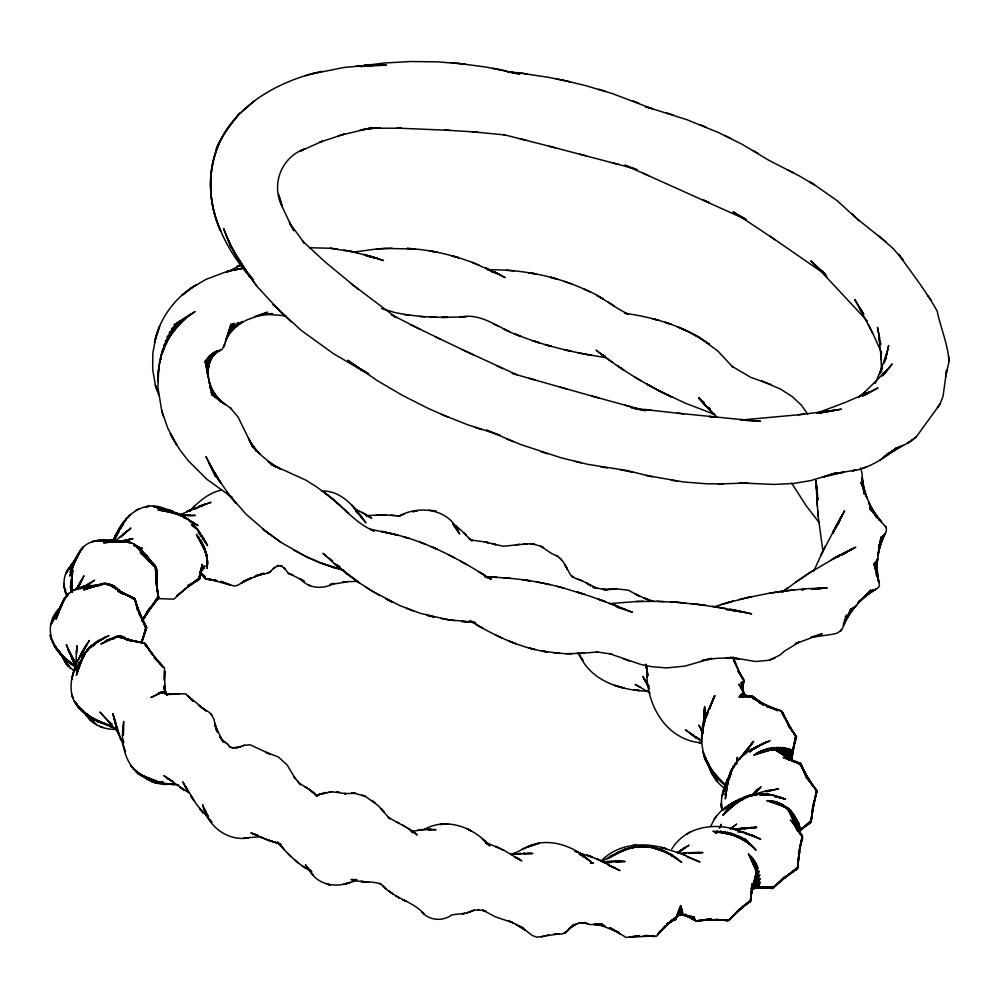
<?xml version="1.0" encoding="UTF-8"?>
<svg xmlns="http://www.w3.org/2000/svg" width="999" height="999" viewBox="0 0 999 999"><rect width="100%" height="100%" fill="white"/><g stroke="black" fill="none" stroke-linecap="round" stroke-linejoin="round"><path stroke-width="1.5" d="M742.794 693.556L742.819 681.38L743.268 693.244L742.045 681.892L743.593 692.994L741.108 682.529L743.756 692.794L738.835 684.128L745.766 696.253M75.799 666.545L76.836 645.666L76.686 651.698M157.692 381.468L158.953 364.51L157.867 386.988L161.701 410.664M156.331 578.608C160.876 566.845 148.814 558.279 140.285 552.847L154.745 565.272L142.12 553.733L156.256 568.056L134.415 544.443L149.713 561.376M704.507 708.853L704.357 711.925L704.645 706.43L704.832 722.115L704.37 711.288L704.058 718.531L704.532 708.641M157.155 572.065L155.919 580.144M157.118 590.896L155.27 566.283L158.154 597.964L156.381 581.393L157.005 570.616L156.393 577.047M703.933 723.326L704.058 718.318C697.839 743.194 703.271 768.206 724.25 784.577L714.41 774.287L725.923 785.339M704.283 713.411L704.058 718.318M703.92 723.214L704.07 718.206L703.92 723.101L706.518 714.76L703.983 723.139L707.904 710.976L714.722 695.604L709.302 709.365L714.672 695.704L710.651 705.269M161.026 359.091L161.164 354.682L160.876 359.29M156.256 581.43L156.656 569.03L156.581 583.703L156.081 567.582L157.118 590.559M794.28 823.463L794.48 817.407L794.58 823.513M789.098 759.977L789.272 755.469L789.285 760.039M792.032 761.138L792.444 750.511L791.695 760.801M704.058 718.418L704.258 713.523M876.423 575.636L877.085 559.69L877.384 574.2M206.106 554.482L204.271 547.19L207.293 558.503L203.134 544.655L207.03 556.518L201.885 542.182L206.618 554.532L200.512 539.81L206.031 552.572L198.177 536.451L206.693 554.77L207.455 560.701L207.005 568.069L207.567 562.949L206.993 568.156M164.211 680.119L164.66 671.066L164.972 692.494M742.856 692.157L743.406 680.981L742.707 688.149M795.803 827.197L796.303 817.994L795.679 826.485M701.598 739.585L704.045 722.901L701.847 735.227M164.36 678.87L164.548 668.169L154.246 657.729L163.861 667.507L154.246 656.705L163.012 667.22L145.017 644.667L153.521 655.456L145.23 643.818L152.772 655.219L145.017 643.006L129.196 640.471L144.131 642.832L129.683 640.034L142.358 642.956M876.51 575.436L877.646 558.341L876.573 565.484M157.792 375.786L159.902 359.503L164.71 344.892L171.965 332.355L181.131 321.94L171.816 332.58L167.745 340.297M736.663 763.623L737.399 757.192L736.887 761.238M794.692 823.713L795.054 819.305L794.467 823.7M155.832 582.429L156.119 579.47M737.05 759.577L736.413 764.185M791.82 760.951L792.856 751.036L791.72 758.603M157.118 573.863L156.918 575.724M789.809 759.727L790.147 756.643L789.697 759.69M162.25 354.183L162.75 349.8L162.063 354.395M755.918 881.58L759.827 874.974L754.045 885.988L751.66 888.461L755.719 883.341L756.081 880.369M756.792 874.4L757.692 866.945L756.905 880.369L756.817 864.909L757.279 878.77L755.806 862.886L757.492 877.147L754.657 860.901L757.529 875.474L753.333 858.965L757.554 875.736L756.805 880.818L753.783 886.325L755.644 883.553L757.504 877.397L757.554 875.736L755.644 883.553L751.847 888.336L754.045 885.988L754.957 883.266M155.894 582.467L157.143 572.302M742.694 689.485L743.793 680.681L742.694 686.725M707.18 715.746L707.854 711.188L707.217 715.521M797.714 863.948L799.562 851.648L797.726 868.069L799.163 850.811L797.377 868.83L783.815 878.034L797.539 868.331L784.552 878.046L797.514 867.444L772.489 888.061L785.164 877.184L773.214 888.036L785.052 876.36L772.989 888.198L758.403 886.887M876.735 564.622L880.993 536.938L877.921 555.456L882.704 535.776L878.808 549.725M799.437 833.029L794.118 822.289L802.347 837.287L793.106 821.365L802.272 836.2L791.845 820.566L802.497 836.75L798.538 853.683L802.122 836.263L797.714 864.16M750.811 896.677L752.734 884.54L750.611 900.798L752.235 883.441L750.449 901.323L740.159 908.853M791.795 758.865L795.416 736.987L792.856 752.085L796.166 737.175L791.645 753.046L796.528 736.663L788.174 725.536L796.49 736.75L788.735 725.112L796.166 737.112L781.742 712.587L788.798 724.737L782.167 711.937L788.248 724.787L782.117 711.325L766.196 706.281L780.731 710.764L766.033 705.082L777.534 710.826M795.953 828.009L797.314 819.742L795.778 828.258M811.812 814.897L813.423 805.943L811.176 821.653L812.974 805.231L810.976 822.189L800.099 829.682M207.293 372.078L207.817 369.205M208.341 366.321L210.439 354.82L207.492 374.75L209.153 356.006L207.904 376.011L207.817 357.405L208.279 377.285L206.443 359.003L208.616 378.621L205.057 360.814L210.702 388.848L208.916 379.995M750.099 901.235L752.959 885.564L750.649 895.691M115.072 540.259L115.896 535.789L115.122 539.91M885.464 360.127L888.698 345.429L885.176 359.977M77.535 669.542L79.283 662.225M794.68 825.486L795.466 821.24L794.792 824.063M949.025 357.192L949.025 361.463L945.641 376.71L946.702 369.767L943.044 396.266L939.972 404.208L916.22 436.913L907.754 443.007L886.687 454.445L902.746 445.367L884.714 456.331L899.987 446.416C885.476 456.705 870.591 468.269 852.372 470.804L855.768 470.092L831.205 474.175L844.442 472.077L822.701 477.16L836.175 472.839L810.951 480.544L793.643 483.454L774.337 484.44L739.472 482.917L747.702 482.967L718.281 483.978M810.751 820.941L816.495 790.808L813.161 807.167L816.895 791.433L812.824 806.193L816.932 791.158L806.917 777.035L816.683 791.021L807.604 777.234L813.124 786.45M742.781 686.613L743.98 680.032L738.074 671.353L743.556 679.507L738.273 670.404L742.332 678.246M78.159 666.283L78.734 663.348M163.774 349.488L164.623 345.142L163.549 349.7M78.059 666.47L78.784 663.024M835.251 529.208L835.913 526.186L835.176 529.22M224.438 345.217L224.65 344.305L222.115 349.5L215.26 352.497M207.392 372.003L211.663 353.821L208.104 366.608M884.415 362.912L886.925 352.51L879.482 374.126L882.354 366.72L875.274 383.416M750.773 895.491L756.555 871.528L750.848 893.331M224.5 344.955L231.144 323.926L225.299 341.883L232.967 323.589L225.662 340.597L234.79 323.239L227.397 336.288M116.696 536.176L117.87 531.693L117.108 534.477M755.719 883.341L759.015 871.028L756.755 877.821M796.653 826.997L798.164 821.465L796.54 827.122M141.808 642.195L145.604 628.496L141.746 642.382L146.329 628.558L141.471 642.482M165.971 343.569L166.771 340.734L164.073 349.001M81.319 655.157L86.988 644.205L80.769 655.993M223.938 346.928L224.013 346.653M837.249 525.112L844.605 510.639L832.791 532.604L842.469 514.373L837.986 524.275M199.475 577.072L202.76 566.133L199.388 578.721L202.497 565.272L199.4 579.32L187.737 585.726L198.901 579.545L187.225 587.4L197.939 578.908L176.723 595.953M794.917 825.923L795.728 823.226L794.767 825.923M77.735 588.873L83.928 575.811L76.736 588.773L81.406 580.244L77.422 589.56M750.948 893.031L757.055 873.188L752.235 888.123L757.342 874.837L751.573 888.798L757.417 876.473L752.746 885.501M799.799 847.015L802.509 838.411L799.874 846.84M80.794 656.418L84.528 648.164L78.047 660.227L82.305 651.997C73.451 667.444 64.323 690.809 78.109 706.917C87.625 717.819 101.411 723.513 114.798 728.034M208.329 366.783L212.824 352.997L208.092 365.509M199.063 578.433L202.872 566.945L199.151 576.635L202.76 568.056L200.075 573.426M836.275 527.659L840.446 517.969L820.654 555.769L825.174 546.54M877.634 553.921L884.103 534.627L879.769 545.491M118.132 533.291L119.98 527.809L117.969 533.441M706.443 714.984L707.991 710.764M167.645 340.684L169.168 336.538L165.784 344.568M77.348 589.173L81.506 580.107L76.723 589.31M838.149 524.013L842.469 514.373M141.508 642.494L146.641 627.584M728.683 779.02L722.09 795.878L733.553 766.121L726.673 784.452L731.78 769.18L725.848 787.974L730.281 772.414L733.678 765.871L740.384 757.754L748.863 750.986M81.731 655.094L84.44 648.314L89.448 640.434L81.443 652.659M114.086 539.885L116.046 535.402L114.086 539.885C120.479 519.105 141.146 498.876 164.248 508.391C176.423 512.075 187.437 518.668 198.014 525.586L189.723 520.854M119.98 529.607L122.228 524.175L120.38 528.409M813.698 571.253L822.939 550.986M728.771 778.745L727.821 780.993L729.607 776.897M161.826 353.933L163.524 349.912M208.254 365.721L213.911 352.347L208.042 364.46M837.999 523.576L842.619 514.148M879.382 546.915L885.164 533.478L878.958 545.329L885.988 532.105L886.5 529.258L885.526 526.336L886.125 527.522M710.726 826.36L714.235 819.317M113.224 539.897L118.307 531.181M733.778 767.332L735.564 763.236L733.84 767.157M728.658 778.92L722.914 791.995L729.682 777.022M729.245 777.609L730.968 773.688M720.067 827.047L721.353 824.262L719.467 828.321M169.955 336.588L174.825 328.646L163.636 346.016L170.267 336.301M796.678 830.256L799.362 824.724L796.59 830.269M121.978 526.161L124.613 520.804L120.717 528.409M76.673 589.46L79.058 584.652M728.858 778.446L724.038 788.086L728.771 778.933M200.612 572.464L202.535 568.706L199.6 573.326M82.855 652.097L86.888 644.343M166.383 342.882L162.313 350.599L166.671 342.919M208.154 364.685L214.935 351.823L209.515 360.839M142.033 621.503L148.114 610.027L142.545 620.416M730.893 772.689C724.662 784.04 719.605 797.19 721.99 810.326M82.33 659.015L78.659 665.684L85.589 652.035L77.597 668.818L83.953 654.532L87.625 649.462L92.258 645.054L100.212 639.76L97.228 641.508L89.748 647.265L97.427 641.383L108.916 635.626L102.722 638.436L92.67 645.079M729.882 776.323L725.436 784.178L729.832 776.685M171.753 333.966L177.897 325.174L165.222 341.546L175.387 328.971M124.875 521.678L127.135 517.732L124.912 521.503M84.49 654.845L80.007 662.587L82.393 658.803M751.473 888.111L757.304 878.096L753.109 884.615M113.062 541.583L115.285 537.812M121.953 526.523L123.439 524.013M142.695 620.541L148.626 610.501L142.395 620.491M754.345 884.227L751.997 888.186L760.189 878.658L751.772 887.599M62.325 604.033L50.874 624.675L66.234 596.053L57.343 613.186L64.423 598.438L68.731 593.506L74.038 589.922L83.242 586.5L101.274 584.59L97.44 584.665M113.099 541.545L115.409 537.662M62.363 603.908L51.898 621.403L60.464 607.604M745.704 752.247L753.658 741.333L750.961 744.53M841.52 629.845L840.384 631.118L842.294 628.621L851.048 608.528L843.343 625.337L852.921 607.754L843.493 623.513L854.545 606.843L844.367 620.242M87.188 651.248L89.585 647.464L86.389 652.297M754.045 885.988L751.66 888.461M199.8 573.039L204.77 565.734L201.323 570.229L204.208 568.044L201.074 570.404M731.018 774.1L727.085 780.269L729.632 776.423M79.271 553.284L72.877 563.236L81.044 549.425C88.749 539.785 102.285 538.761 113.649 540.484L109.615 540.022L121.628 542.007M80.869 550.799L83.267 547.065L80.869 550.736M209.59 361.226L215.884 351.411L211.426 357.517M61.389 606.368C40.085 625.274 52.572 652.709 73.139 665.359L69.518 662.562L74.9 666.645M79.258 553.184L65.634 574L76.361 558.066L66.97 571.053C62.999 578.134 63.387 586.8 65.984 594.268M142.457 620.566L157.692 597.302L142.02 620.267L158.229 597.839L148.539 610.689L158.404 598.301L152.722 604.87M128.122 517.544L129.795 514.997L128.159 517.457M84.79 654.707L81.606 659.527L83.317 657.18M61.226 606.281L53.184 618.369L60.04 608.266M118.282 532.255L113.337 539.66L118.494 532.142M172.74 332.655L181.131 321.94M716.408 816.195L714.073 819.555C722.389 806.505 737.087 799.375 751.348 794.767L746.94 796.253L766.121 790.908M59.191 609.802L53.309 618.131L60.564 607.542M883.728 374.7L892.157 363.973L882.791 375.661M751.36 887.574L757.017 879.669L752.347 885.526M740.671 757.592L739.272 759.54L746.066 750.511M730.619 774.075L728.958 776.373L730.756 773.963M90.185 647.752L91.896 645.391L90.022 647.864M121.116 536.763L130.956 528.034L123.114 534.665M118.257 531.843L114.673 536.65L118.419 531.83M57.03 611.875L59.441 608.653M741.895 755.931L744.73 752.21M939.972 404.208L937.449 407.517L939.797 404.433M74.126 561.688L66.97 571.053L73.963 562M75.912 559.34L77.71 557.005L66.833 571.291L74.463 561.575M210.539 359.19L216.783 351.099L211.763 356.818M671.74 849.088C685.814 825.886 716.208 821.94 739.909 831.031L735.326 829.707L752.684 835.651L743.918 832.354L740.933 832.155M227.572 336.438L238.461 322.452L232.28 329.395M882.616 375.661L887.212 369.83L881.942 375.624L887.399 369.63L864.734 392.145M844.405 620.254L857.017 604.607M60.889 607.604L54.945 615.109L60.252 608.279M747.477 748.738L746.003 750.599L750.249 745.366L746.103 751.585L752.959 742.157L750.324 745.416L752.247 742.994L751.61 743.743M177.235 326.685L184.303 319.106L195.117 311.551L173.938 324.975L191.421 313.823L171.428 328.896L187.8 316.346L169.131 332.979L184.303 319.106L167.058 337.2L184.515 318.943M200.3 571.615L202.198 569.293L200.037 571.64M200.237 571.703L204.658 566.333L201.798 569.805M119.206 530.332L116.321 533.816L119.356 530.382M91.409 647.027L94.393 643.456L92.42 645.704M797.826 831.255L799.812 828.908M148.938 609.253L150.824 607.055M149.013 609.178L158.654 597.802L155.769 580.719L158.554 597.639L156.381 581.393M752.597 885.701L756.58 881.193L752.334 884.952M752.821 794.979L757.766 789.747L753.308 794.392M240.235 113.237C208.878 143.082 202.535 192.42 220.692 230.931C205.669 197.989 206.818 157.105 228.446 127.273C260.09 88.349 214.148 141.983 216.096 151.124C200.237 194.231 219.593 244.393 253.122 280.007M189.435 511.451L194.543 506.168L189.473 511.388M211.663 357.33L217.607 350.874L210.964 357.192M841.183 630.282L837.112 633.216L832.979 634.228L811.151 637.362M749.35 751.648L751.473 749.362L749.462 751.51M752.584 795.154L760.351 787.462L755.232 792.02L758.716 788.91M845.329 616.957L847.452 614.71L845.316 616.97M855.906 605.794L849.55 612.499L870.828 590.009L857.866 603.259L872.939 589.797L858.453 601.748L874.712 589.497L866.133 595.192M199.962 571.715L204.533 566.92L201.323 570.229M84.465 587.35L94.643 580.132L85.052 586.55M73.389 562.887L70.879 565.496L75.912 560.327M122.902 535.252L126.898 531.131L119.743 537.499M92.845 645.991L97.04 641.658L93.943 644.667M740.584 757.579L738.136 760.102M87.625 649.462L89.935 647.09L87.812 649.263M677.272 915.808L682.392 910.551L674.675 919.217L682.13 909.44L675.087 919.33L681.78 908.241L675.436 919.292L681.33 906.942L675.436 919.467L670.616 921.09L675.312 919.417L666.47 923.975L675.349 918.993L666.533 924.737L675.249 918.406L666.483 925.299L674.999 917.656L658.728 932.629L666.021 925.748L657.454 934.764L665.571 925.623L656.568 936.25L645.616 935.489M191.034 509.69C199.488 500.974 209.403 492.482 221.641 490.034M68.731 593.506L66.608 595.604M515.646 924.3L525.449 930.394L520.591 926.498L532.305 935.526L536.925 937.187L559.365 933.853L554.095 934.04L562.175 934.065L567.07 931.093M565.971 932.179L573.876 924.425L568.269 929.707L574.987 924.425L569.343 928.196L576.61 924.075L573.776 925.174L580.506 922.589L578.196 923.376L582.579 922.814M758.628 788.973L756.33 791.196L759.49 788.211L757.117 790.384M84.465 587.162L90.659 582.567L83.579 587.212M750.124 751.748L754.545 747.589L749.974 751.748M729.819 918.83L739.497 909.852L728.983 920.316L739.185 909.302L728.346 920.766L716.021 919.405L727.921 920.529L712.786 919.667L727.547 919.929L700.411 919.917L712.075 919.829L697.177 920.691L711.588 919.417L696.977 921.14L711.013 918.693L696.253 921.278L685.364 914.385M751.91 795.079L753.646 793.468M210.789 357.63L218.369 350.699L213.549 354.52M753.571 793.543L757.055 790.384M737.612 801.797L723.001 815.047L737.612 801.797L725.099 812.112C736.201 799.65 752.784 790.709 769.717 794.53L759.465 793.805L772.801 795.117L785.601 799.25L774.762 796.228M729.819 918.855L750.361 900.361L739.347 910.052L750.386 901.135L741.208 908.029M229.246 333.054L242.233 321.478L236.263 325.649M676.298 917.107L682.567 911.563L678.134 915.047M96.528 642.894L99.825 639.984L96.591 642.607L105.882 636.912L98.139 641.857M798.501 831.792L811.038 820.716L798.75 831.405M115.172 541.233L127.035 531.031L122.877 534.415M270.629 571.528L269.68 572.177L274.762 567.22L273.364 568.656L278.546 565.359L277.16 565.859L282.03 566.008L280.731 565.559L285.252 569.143L284.103 567.744L288.286 573.226L292.944 574.974L290.434 574.413M757.916 789.572L761.213 786.712M859.39 396.728L864.947 391.97L858.516 397.44M730.669 828.883L736.688 824.075L730.207 828.933L732.117 827.459M85.027 587.25L90.509 582.654L84.89 586.588M912.337 440.147L915.996 437.075M601.947 860.151C618.831 843.318 644.83 841.907 666.52 848.788L661.438 847.489L681.143 853.646M176.786 595.879L186.176 588.111L173.863 599.163L157.268 598.563M841.47 554.969L852.197 548.901L841.77 554.882M92.283 646.091L94.43 644.343M254.683 100.724L240.035 113.436C260.052 93.107 288.112 79.545 316.408 72.64L310.739 74.138L344.555 67.37L368.169 65.372L386.488 65.135L359.24 66.421M755.444 747.739L757.679 745.966L754.133 748.638M798.85 831.405L810.976 821.752L800.149 829.994M783.004 591.633L796.365 581.73M678.546 852.384L685.202 847.514L681.256 850.074M783.116 591.558L787.612 588.086L782.105 592.307M210.876 356.843L219.068 350.562L213.886 353.958M751.997 888.074L760.114 881.93L751.947 887.874M841.558 554.757L843.88 553.009M564.835 933.016L565.846 932.242L564.71 933.103M92.407 646.128L94.705 644.417M880.331 459.827L897.065 447.377L882.604 458.129M683.141 848.838L677.996 852.671L689.023 845.179L679.757 851.198M190.984 288.199L181.993 295.267L196.066 284.865L190.984 288.199L206.019 279.358L227.735 271.191L243.469 268.132M191.234 288.037C173.351 299.937 158.853 320.317 154.52 342.432L159.603 326.311L155.856 337.05L152.847 353.022L152.685 369.43L155.432 385.364M800.049 830.206L810.576 822.614L799.063 830.294M739.16 801.223L732.729 804.819L746.59 796.428L727.422 809.415L743.568 797.826M752.934 885.676L755.256 884.04L752.534 885.476M270.517 571.603L267.295 573.226L256.144 575.636L264.635 573.488L254.57 576.685L263.237 573.301L242.72 581.718L251.336 578.071L240.971 583.241L249.65 578.371L237.587 585.302L233.966 586.076L220.679 581.343L230.494 585.114L207.317 578.646L217.083 580.931L206.618 579.083L216.096 580.194L205.569 579.158L200.312 572.489L205.032 576.598L199.8 571.94M845.416 552.747L855.781 547.165L833.591 558.678L851.947 549.013L843.943 553.858M677.31 852.784L681.343 850.024M677.397 852.709L685.102 847.577M805.469 575.561L796.141 581.893L809.752 572.714L804.982 575.861M676.261 916.807L682.667 912.449L677.921 915.221M755.756 747.914L760.838 744.48L768.718 741.333L761.987 743.968L767.157 741.895L753.658 748.888L763.998 743.119M743.318 797.964L729.969 806.992L746.34 796.553M83.616 587.2L86.738 585.102L83.729 587.125M814.285 569.83L809.752 572.714M214.71 353.634L219.705 350.437L215.572 352.647M809.515 572.864L840.171 554.92L831.355 559.69M602.422 861.188L610.314 856.393M607.242 859.015L620.342 851.41L609.727 857.417M907.991 442.857L912.087 440.272L907.754 443.007M866.22 595.367L876.135 589.085L868.168 593.319M742.22 906.68L750.112 901.697L743.293 906.018M751.86 749.1L748.651 751.123L764.185 743.044M686.575 834.215L689.984 832.105M796.428 869.467L797.165 869.005L789.335 873.775M197.665 507.742L206.306 503.796L181.668 514.073M200.811 570.566L204.033 568.581M752.272 888.074L759.927 883.378L752.284 887.849M864.922 394.83L877.996 387.849L864.972 394.967M862.412 396.353L870.079 391.708M731.842 657.554L755.781 661.513L769.043 660.252L779.869 655.144L784.29 651.236L799.699 641.833L795.791 643.393M235.589 326.623L246.179 320.229L267.457 312.237L254.832 316.546L272.527 313.611L266.82 313.811M511.9 854.657L527.022 846.952L539.173 843.281L522.839 848.775M512.812 854.12L514.96 852.846L512.287 854.42M609.765 857.579L612.362 856.056M614.959 854.532C631.68 843.456 654.557 843.343 671.141 854.819L659.677 849.138L654.233 848.089M305.307 148.564C281.306 156.943 270.592 184.49 282.355 206.98L279.558 198.052M226.998 272.34L241.046 264.71M119.88 542.32L122.54 540.809L132.655 538.673L125.362 541.183M299.787 151.573L303.546 149.488M194.593 509.315L201.261 505.531L211.039 502.335L198.726 506.655L206.169 503.821L201.024 506.256M741.733 799.774L749.462 795.454L721.902 810.376L740.983 800.274L735.676 802.909L738.798 801.235M612.225 855.344L610.227 856.443L616.333 853.233M301.386 150.662L322.365 141.209L319.892 142.158L344.63 134.041L337.987 135.964M835.664 557.305L848.213 550.836M868.044 593.406L877.222 588.573L879.295 586.138L879.395 583.578L873.825 563.461L879.058 582.517L875.174 562.237L878.421 581.331L876.273 560.988L877.209 575.624M120.08 542.095L132.805 538.673L118.581 541.833M213.674 353.771L220.267 350.312L214.897 352.597M268.394 572.864L269.418 572.327L268.531 572.789M135.727 510.402L138.824 508.791M179.321 515.284L181.768 514.023M677.26 915.946L682.729 913.223L678.396 914.959M748.738 796.553L752.659 794.642L745.729 797.939M742.956 799.262L724.949 807.829L739.435 801.023M240.834 264.835L236.788 266.721L240.909 264.797M865.996 393.606L870.316 391.596L844.942 402.585L817.344 412.899M751.41 888.498L759.652 884.664L751.348 888.773L773.363 886.563L756.455 888.161L773.126 887.462L755.706 887.874L772.714 888.086L757.879 887.424M616.146 853.333L620.342 851.41M356.581 879.869L354.096 880.906L356.606 879.857C341.496 887.949 320.279 887.574 310.314 871.677L312.899 874.737L305.419 864.697L308.504 869.33L311.613 871.965L307.842 868.356L310.701 870.778M751.635 795.903L755.918 794.118L751.76 795.828M424.1 829.47C446.89 816.707 473.801 827.584 489.835 845.903L485.526 842.744M740.684 800.361L728.234 805.456L741.158 800.286M91.409 586.987L97.028 584.74L93.207 586.251M624.35 849.812L610.814 856.58L628.146 848.513L616.858 852.846L632.142 847.439L620.629 850.986L636.138 846.665L624.475 849.425L640.109 846.19L628.371 848.163L636.937 847.015M751.273 888.935L759.302 885.776L751.972 888.423M802.06 589.972L804.907 588.861L802.047 589.922M356.631 879.582L351.011 879.52C360.676 882.941 371.391 880.481 380.844 884.115L379.832 883.278L386.039 888.698L382.954 886.076C394.73 898.613 413.012 901.223 424.3 914.172L421.715 911.95C429.295 920.616 442.445 921.64 451.635 915.034C458.304 913.461 465.497 914.547 471.79 911.051L469.48 911.937L474.288 910.164L473.089 910.526L479.021 909.702L477.884 909.627L485.976 911.163L482.592 910.064L495.417 916.882L513.186 922.826L508.129 920.529L523.151 928.071L518.106 925.524M79.733 587.524L73.776 590.047L83.242 586.5M795.104 643.868L822.189 633.778L811.013 637.2M526.873 847.015C548.076 836.338 574.762 845.966 591.483 862.349L582.567 855.569L587.574 859.128L579.333 854.133M769.48 660.052L774.887 658.116M404.083 514.16L399.475 515.796C420.929 504.57 450.424 509.315 459.64 534.003L454.07 526.011M756.355 794.854L759.215 793.855L755.094 795.279M466.995 912.761L469.405 911.975M862.836 468.206L866.008 467.12M763.511 743.119L770.266 740.796M741.345 799.974L731.73 803.271L743.231 799.45M678.396 915.321L682.729 913.86L677.409 915.146M234.066 747.901L231.893 747.976L240.422 746.753L235.826 748.051L244.418 745.266L250.2 744.804L270.167 754.083L266.009 752.409L278.309 756.892L287.175 765.034L295.479 778.833L294.106 776.922L300.687 784.827L297.402 780.868M817.269 413.124L825.773 411.451L798.176 414.797L804.02 414.148M242.395 745.928L244.305 745.304M817.182 413.149L820.142 412.2M541.271 937.099L548.801 934.689M350.524 882.217L346.878 883.378M766.058 791.732L778.608 788.76L766.857 791.42L772.477 789.709L766.021 790.933L768.281 790.484M715.134 606.43L733.441 601.036L720.978 604.607M751.748 888.885L758.865 886.7L751.822 888.598M305.394 75.699L310.976 74.063M341.371 134.977L372.615 127.635L360.002 130.145L376.448 127.685L364.098 129.208L380.369 127.747L371.328 128.159M727.085 602.784L751.797 596.603L739.173 599.55M819.892 413.037L841.37 409.178L817.569 412.837L836.163 409.965L825.911 411.95M759.702 794.63L762.549 793.843L759.839 794.592M742.195 799.4L735.414 801.248L742.569 799.362M92.745 586.8L95.454 586.076M715.272 832.666L717.869 832.005M819.655 413.024L825.549 411.476M114.211 638.249L107.205 640.072L119.718 636.138L105.257 640.933L118.257 636.063L100.924 643.98L117.345 636.113L121.866 636.438L127.597 639.66M118.744 541.82L123.002 540.759L118.169 541.97M813.136 588.923L826.81 587.862L817.619 588.985M92.982 586.813L95.929 586.088M113.724 638.274L109.241 639.372L113.736 638.561M739.76 829.632L746.99 827.909L756.643 827.384L743.78 828.72M316.171 72.69L321.928 71.341M825.137 412.075L830.893 410.726L824.837 411.988M715.534 832.567L718.056 831.98L715.634 832.529M752.359 888.798L758.366 887.424L752.459 888.523M745.366 598.039L769.854 593.106L794.018 589.822M607.817 863.036L610.127 862.537M818.793 413.236L821.815 412.612M102.235 584.577L88.062 587.512L104.458 583.603L85.852 588.548L102.435 583.841C104.346 580.881 120.492 589.56 113.374 585.951L115.459 587.262M760.264 795.216L765.908 794.055L761.463 794.942M93.332 586.55L96.041 586.001M411.301 831.43L424.725 829.457L436.039 829.669L428.022 829.682M745.179 798.201L739.26 799.387L744.929 798.288M678.159 915.246L682.704 914.372L677.135 914.897M74.301 589.847L102.098 584.54M99.987 585.314L90.397 586.775L100.986 585.227M577.322 578.97L581.83 580.644L574.887 578.184L570.566 574.949L563.374 562.062L558.279 556.668L551.735 553.596L540.721 546.228L534.502 544.405L527.435 543.781L503.246 546.266L484.627 541.908L471.053 540.022L472.402 540.646L469.093 538.561L471.99 540.784L470.804 539.835M715.596 833.004L718.456 832.467M777.834 749.612L770.354 747.989L782.242 750.224L767.981 748.488L780.594 749.662L765.584 749.138L778.858 749.262L763.199 749.949L777.309 749.038L773.338 749.125L756.243 753.408L775.486 748.963L758.516 752.072L773.338 749.125C779.62 748.263 786.238 750.998 790.059 756.043L782.479 747.477L789.959 755.881L792.232 760.714L788.436 748.563L791.92 759.502L786.925 748.176L791.445 758.278L785.264 747.839L790.783 757.067L783.441 747.577L789.959 755.881L780.469 747.327L789.11 754.882L778.358 747.277L788.011 753.783L776.148 747.339L786.638 752.647L772.714 747.639L785.276 751.735M811.513 588.998L827.06 587.887L805.132 588.798L781.805 591.283M186.963 515.484L195.28 515.422L187.812 515.621M114.186 638.373L111.351 638.848L114.136 638.561M362.137 66.384L368.169 65.372L360.689 66.496M354.083 252.023L376.723 248.976L392.058 248.177M357.592 581.43L342.919 581.743L347.128 581.88L329.682 584.652L334.24 583.341C323.039 589.46 309.066 588.898 300.299 578.871L304.133 581.218L291.633 574.687M752.097 888.835L757.791 887.911L751.66 888.586M165.934 693.893L163.549 686.763L166.071 693.456L162.2 692.145L151.161 697.402L162.2 692.145L157.842 693.693L164.248 692.245L158.804 693.069L163.486 692.107L162.725 692.057L165.784 693.918L164.573 693.106M744.442 828.758L751.91 827.584L742.182 828.321M769.63 593.194L782.055 591.246M260.764 836.638L243.856 838.086L248.077 838.011C226.373 841.32 207.155 825.324 202.56 804.595L206.169 812.974M515.521 544.855L519.592 544.28M775.224 748.975L760.838 750.923L777.072 749.025M763.186 795.304L769.255 794.48L763.473 795.192M639.785 846.64L648.214 846.328L632.342 847.227L636.613 846.977M689.135 853.433L703.009 852.559L692.644 852.871L700.711 852.534L693.368 852.609M443.956 823.975L439.935 824.5L447.902 823.813M737.512 828.795L732.542 829.432M243.219 268.169L227.485 271.291L243.319 268.157M695.741 852.559L690.309 853.246L698.189 852.534M746.29 797.314L743.256 797.689L746.141 797.327M363.736 66.409L368.231 65.884M371.241 65.522L374.238 65.172L371.278 65.434M428.559 829.632L431.206 829.307L428.958 829.57M590.409 863.124L592.794 862.836M613.623 589.073L616.658 588.873L602.572 589.26L606.755 590.009L592.907 587.337L597.002 588.236L581.905 580.669M605.244 590.009L613.486 589.073M746.078 828.233L756.543 827.372L751.81 827.584M609.315 603.671L636.425 601.498M798.401 414.772L740.471 420.092M742.369 828.283L737.324 828.833L742.469 828.296M578.159 653.583L597.889 651.985L595.804 651.823L611.875 654.12L609.727 653.746L640.771 664.435L651.435 666.645L666.445 667.931L685.064 666.096L711.625 658.378L702.222 660.464L716.158 658.353L734.877 657.742L726.236 657.667M510.839 854.282L532.792 853.496L526.948 853.258M397.552 516.333L400.012 516.083L385.876 514.947L366.596 515.509M170.979 784.515L175.225 784.09L163.187 784.427L155.794 783.029L148.701 780.019L142.345 775.461M360.926 66.371L368.319 65.697M92.857 586.313L87.837 586.738L95.142 586.251M678.583 853.408L693.456 852.597L690.883 852.684M514.885 853.895L517.007 853.733M356.156 66.146L362.35 65.684M376.573 249.013L384.39 248.451M524.45 853.683L530.844 853.408M360.951 66.434L368.406 65.909M375.874 65.397L380.344 65.085L364.298 65.559L370.729 64.61L364.098 65.597L383.591 63.087L410.377 61.513L437.599 61.863L465.259 64.136M756.168 794.055L759.727 793.805M618.181 861.5L615.933 861.662L625.174 861.5L617.906 861.338L623.014 861.425M607.005 861.675L602.31 861.962M747.077 827.896L752.01 827.584M678.508 914.997L682.667 914.747L694.73 918.281L682.529 914.922L694.455 917.057L679.595 914.51M769.617 795.279L772.589 795.104L769.779 795.216M584.09 653.221L565.971 653.708L553.771 652.822M163.149 692.045L164.498 692.319L159.765 692.569L165.447 692.856L161.613 691.857L165.971 693.294L162.462 691.633L166.421 693.793L163.237 691.495M642.307 846.64L652.135 846.94L636.363 846.64M590.734 863.248L593.456 863.086M362.137 65.697L368.381 65.372M611.725 861.488L606.93 861.675L620.829 861.4M606.93 861.675L616.321 861.388L611.5 861.488M729.258 609.865L732.205 609.74L751.673 613.861L730.419 609.415L745.304 612.424L737.761 611.45M384.24 248.451L414.76 248.963L407.043 248.414C429.37 249.588 451.411 254.57 472.315 262.425M688.473 852.771L691.058 852.671M419.543 316.471L441.733 317.37L466.321 316.883M426.348 829.357L428.022 829.295M460.039 317.108C482.967 312.15 500.387 330.082 520.929 336.376C541.633 344.393 563.211 349.912 584.977 354.121L578.034 352.722M371.241 128.209L401.223 128.222L397.078 128.097L449.825 130.37M643.194 601.311L636.276 601.51L657.105 601.361M726.485 609.889L732.205 609.74L739.023 611.088M309.44 247.74L330.407 248.252M723.563 483.891L706.992 483.803L683.541 481.955L646.078 475.424M99.55 584.627L101.374 584.602M179.183 694.18L170.692 694.317L185.539 693.718L193.219 701.435L187.462 695.479L206.081 710.926L198.389 705.132L209.428 712.524L211.988 715.209M487.862 269.78L490.559 269.755L487.924 269.78M376.236 514.96L385.876 514.947L381.069 514.897M616.808 588.861L628.346 590.197L639.547 596.253L635.039 593.893L648.576 600.024L643.806 597.976L654.407 601.535M616.158 861.375L620.666 861.388M179.108 694.155L165.285 693.868L169.992 694.13L165.335 693.706L169.443 694.542L161.638 692.519L165.722 693.756L162.637 692.157M746.628 420.616L760.514 421.191L741.52 419.58L748.051 420.167M490.497 269.755C522.627 269.693 554.895 275.886 584.228 289.161M566.058 653.683L572.077 653.771M648.813 846.852L656.018 847.914L651.935 846.902M321.865 490.959C341.895 490.484 355.519 507.879 365.884 522.814L357.043 512.25L358.616 513.848M581.543 922.776L579.245 922.714L585.901 922.914L583.603 922.701L590.134 924.587L602.472 924.175L593.681 924.462L603.846 925.311L594.855 924.125L605.219 926.26L599.999 924.749M179.47 514.572L189.96 515.009L184.515 514.735M664.11 601.598L656.955 601.361L677.946 602.385L670.779 601.922M262.637 314.173L284.84 315.609M485.102 576.885C511.625 577.572 538.149 580.869 563.711 588.099L556.83 586.288M678.321 914.572L682.667 914.747L694.967 919.305L683.94 914.759M646.191 846.665L640.459 846.428L643.531 846.715M732.841 610.776L738.823 611.051L732.966 610.514M474.075 622.24L447.914 619.73L420.242 613.286L399.575 605.494L372.515 591.321L379.283 595.254M107.979 584.777L112.637 585.064L106.756 584.715M444.742 130.082L477.634 132.143M737.874 831.992L743.918 832.354L760.801 839.26L751.997 835.239L756.705 837.374L744.892 833.466M648.401 691.208C621.128 690.646 589.66 680.956 578.833 653.234M678.296 914.709L682.617 914.959L679.632 914.472M108.704 584.802L110.677 584.914M684.952 602.984L677.946 602.385M759.215 887.562L772.14 888.398L758.591 886.9M472.028 131.756L505.244 134.977L503.396 134.565L525.824 140.222M424.725 316.833L404.383 314.523M506.081 270.242L513.848 270.816M120.742 541.92L95.579 540.784L128.421 541.745L106.319 541.92L123.164 540.909C134.728 541.333 143.132 550.761 149.488 559.465L146.391 555.394L151.373 562.175L147.415 556.693M366.171 255.856L370.517 256.194L383.491 260.514L367.132 255.594L377.048 258.266L369.38 256.83M390.646 515.172L395.367 515.546M122.215 542.007L98.913 540.184L117.932 541.908L113.524 541.246L116.521 541.87M178.621 784.977L164.897 783.378L154.246 780.956M677.772 602.372L705.619 605.344M113.973 729.382C102.223 729.282 90.36 723.413 84.84 712.724M285.726 315.659L282.642 315.397L285.065 315.609M451.273 62.762L458.341 63.387M559.815 653.383L541.271 650.911L547.44 651.985C519.517 647.777 493.631 635.314 469.78 620.654L475.886 623.451L469.18 621.316L474.188 622.102M741.683 419.592L677.26 413.149L683.865 413.861M726.261 657.779L739.447 658.978L730.369 657.242M649.675 847.289L659.864 849.212L655.157 848.376M233.466 747.926L229.208 746.628L230.319 747.215L227.16 743.643L223.114 741.221L225.437 742.619L222.577 740.259L224.163 742.22L219.705 736.513L223.152 742.02L215.097 725.636L217.757 732.517L214.835 723.288L216.82 731.393L213.836 718.943L210.889 713.81M774.512 796.39L782.504 798.014L773.076 795.216L785.426 799.163L774.899 796.565M508.141 71.703L519.905 72.989M458.204 63.374L485.851 67.033L519.905 74.088L508.141 71.94M163.087 782.042L160.027 781.705L162.825 782.067M337.325 249.013L330.207 248.227L357.567 252.697L343.818 249.95M677.384 413.161L644.979 409.553L651.535 410.302M645.716 935.489L654.682 936.463L643.219 935.988L653.758 935.913L629.183 937.287L639.61 935.613L626.111 937.474L610.913 928.121L620.117 933.853L609.452 927.984L618.643 932.279L598.726 924.475M508.541 71.965L513.124 72.465L507.842 71.766M691.57 603.633L698.701 604.432M366.071 255.682L377.197 258.329L350.637 251.174M497.614 434.465L486.288 430.07L520.317 444.393L561.051 457.792L587.749 464.335L626.498 470.467L652.384 476.798M645.704 846.69L633.391 845.279L644.605 846.565M650.212 847.214L655.819 847.864M645.067 409.553L634.727 408.354L645.142 410.614L635.027 408.616M429.145 510.052L436.301 511.326L432.842 510.489M631.356 407.967L638.448 408.816L631.78 407.018M620.179 469.742L633.041 472.265M698.513 604.42L732.392 609.752M527.235 73.951L519.805 72.989L549.05 77.447L570.629 81.918M615.834 606.393L632.542 612.35L617.557 606.618L625.686 609.54L618.219 607.604M454.832 620.691L440.996 618.493M616.108 606.418L618.793 606.805L611.888 604.133L618.893 606.843L591.258 596.615L563.636 588.074M671.378 480.282L677.497 481.181M625.948 313.461C651.51 317.083 676.847 324.313 699.2 337.475L688.773 331.843L699.312 337.512L717.881 351.036L732.729 367.02L732.267 366.471L750.599 377.272L771.365 384.727M712.125 606.281L719.13 607.38M409.115 315.297L394.805 312.512L381.518 308.579M606.493 357.829L584.952 354.108L592.007 355.432M600.899 466.845L607.367 467.932M718.943 607.342L725.898 608.566M491.633 271.428L494.63 271.953L504.994 277.535L494.63 271.953L490.322 271.016M492.607 68.232L499.587 69.555M536.388 581.868L550.024 584.665M486.588 577.397L490.771 578.221L484.403 576.173L491.208 579.37C460.551 559.964 428.221 541.995 392.532 533.853L397.902 535.227L370.554 529.245L374.138 531.118C354.233 522.814 341.67 504.62 324.338 492.482L331.868 498.439L316.758 486.975L305.906 480.169L271.029 464.323L280.369 468.906L268.094 461.488L275.362 466.845M556.218 78.834L563.473 80.32M499.475 69.53L506.318 70.941M701.211 742.881L698.776 742.369L701.286 742.894C665.734 739.697 646.678 704.994 646.803 672.277L647.302 677.26L646.241 665.009L647.901 675.711L646.253 665.222L646.852 669.293M624.512 313.249L628.234 314.048C612.936 307.118 600.224 295.117 584.24 289.173L590.521 292.145M413.199 832.567L412 832.304L413.574 832.666M780.818 750.261L783.803 750.911M563.424 80.307L584.727 85.39L612.275 93.544L651.548 108.504L686.812 119.68L718.581 132.617L742.095 144.281L768.818 160.265L799.188 175.861L814.497 184.827L837.037 200.599L859.04 220.667L852.372 213.898M574.487 461.301L581.131 462.887M156.681 780.993C130.157 778.421 119.231 749.312 123.264 725.973L123.352 735.364M142.258 642.906L116.508 636.563L130.544 640.072L125.062 638.261L131.094 640.784L118.744 635.963L121.953 636.475L121.329 636.313L125.412 638.523M156.918 781.068L144.83 777.347L156.381 781.555M657.617 849.25L663.673 850.811L659.677 849.138M520.217 138.799L555.282 147.777M549.338 146.254L618.518 164.423M575.087 851.36L596.828 858.89L619.967 870.591L608.716 865.221M575.137 851.373L577.572 851.997M280.694 844.03L264.922 838.923M579.969 154.196L586.263 155.844M611.962 162.662L634.39 168.769M637.112 169.53L624.787 165.197L648.551 175.649M625.124 405.219L631.843 407.043L592.27 396.153L598.826 397.977M365.996 515.671L371.753 518.044L354.195 508.304M333.953 567.594L343.619 570.204L320.267 562.812L306.843 557.005L320.517 562.899M652.584 108.741L645.491 106.818L651.548 108.504M654.507 848.238L667.432 852.684L662.974 851.011M592.307 396.153L560.227 387.15M363.911 254.32L370.679 256.231M566.583 388.961L529.058 378.284M500.374 435.252L468.094 424.925L441.396 414.335M512.187 373.426L535.202 380.045M516.833 374.762L462.475 349.712M254.782 834.49L250.899 832.816L257.492 835.276M105.607 723.888L110.04 725.187M153.821 780.019L141.471 775.524L155.919 781.006C145.18 777.684 122.078 766.096 152.31 779.994M106.219 724.013L93.769 719.193L101.598 722.489M598.638 89.286L605.494 91.371M136.938 546.878L142.195 548.488L133.754 545.479L138.112 546.977M362.075 795.029L365.409 796.453L355.182 793.356L344.293 793.593L346.104 793.631L331.606 791.757L315.634 795.454L317.769 795.504L315.609 795.204L317.457 795.891L315.597 794.942L317.145 796.29L310.564 790.384L299.213 783.041M687.237 856.955L699.987 862L681.006 853.583L686.013 855.606M257.642 835.289L252.809 833.765L269.031 840.484L260.664 837.299M666.508 112.862L673.351 115.06M540.771 451.623L547.552 453.796M608.241 865.259L615.446 868.056L608.866 865.334M112.737 727.247L110.04 726.36L113.411 727.497M491.67 271.803L498.701 274.163L472.24 262.4L479.12 265.122M654.432 848.301L667.27 852.597L681.768 862.374L669.992 853.608L678.246 859.627L665.759 851.81L674.65 857.067L670.704 855.019M474.762 427.272L481.481 429.533M749.849 697.339L741.046 694.355L752.022 696.79L740.371 695.079L752.222 696.453L739.66 695.953L752.322 696.266L738.923 696.977L752.784 696.315L760.426 703.658L753.146 696.665L763.536 705.219L753.021 696.952L765.122 704.77L752.522 698.176L773.551 708.803M97.652 721.203L105.944 724.013M711.7 413.399L714.522 414.36L684.877 402.997L659.203 390.784L671.952 397.127C645.054 384.365 619.567 368.619 596.153 350.212L603.983 356.094L601.51 354.358L605.307 356.206M564.447 281.393L571.178 283.791M99.7 726.385L102.959 727.559M623.826 659.028L629.57 661.101M487.062 842.944L503.946 850.336L521.778 860.876L515.072 857.154M172.765 512.812L156.893 506.78L185.09 517.232L167.745 510.964L173.139 512.912M406.418 608.354L413.286 610.963M125.062 638.261L119.206 636.038M420.055 542.182L425.574 544.305M102.772 722.939L106.319 724.3M106.194 724.25L90.11 717.045L78.109 706.917L91.758 718.618L78.272 707.105L88.886 716.67L76.124 704.258L96.428 724.725L84.99 713.124L93.569 722.876L81.93 709.39L90.921 720.654L84.69 712.362M632.242 100.637L638.748 103.184M761.613 380.844L780.606 389.16L792.357 396.69L801.623 405.394L807.729 414.26M506.68 438.986L513.498 441.745M699.849 124.65L706.206 127.223M125.599 638.573L122.04 636.513L127.61 640.059L122.59 636.688M448.101 417.17L428.246 408.429L402.36 395.329L377.272 380.619L347.702 360.264L362.637 370.741L333.554 353.721L301.398 330.532L273.052 304.545L291.633 322.277M666.87 852.971L670.978 854.719L661.5 850.224L668.081 853.646M515.659 857.404L519.892 859.639L517.944 858.391M173.789 513.211L153.222 506.418L182.28 515.521L164.498 510.252L179.345 514.123C192.283 519.705 200.1 532.28 206.731 544.118L201.149 535.651L207.555 545.629L202.372 537.225L205.682 542.257M183.579 517.42L187.775 519.23L183.704 517.47M514.81 857.055L517.632 858.278M642.544 173.002L746.39 219.693L733.041 211.763L775.499 239.997L770.104 236.363M415.821 833.903L414.385 832.816L417.207 834.977C408.591 827.347 397.577 823.313 388.211 817.032L389.76 818.83L378.122 805.519L365.447 796.465M167.083 695.054L165.559 692.906L162.924 692.045L165.085 692.582L164.673 685.202M499.812 848.301L495.554 846.353L503.971 850.386M496.815 365.859L502.797 368.631M579.383 854.145L583.616 856.106L579.62 853.321L583.703 856.18L579.52 854.095M135.514 771.178L138.511 773.588L150.924 779.357M584.64 922.464L587.874 923.975M683.965 914.847L695.192 920.104L685.164 914.872M496.078 635.227L502.634 638.311M473.588 354.982L435.664 336.85M188.811 520.491L193.918 522.927L190.772 521.366M440.784 339.323L410.539 324.638M724.675 135.464L730.594 138.337M123.327 636.987L124.863 637.787M420.242 329.37L391.533 314.71L396.228 317.607L350.986 283.491M696.266 737.274L685.364 729.794L696.453 738.136L689.397 732.929L693.269 735.314M172.877 781.468L163.836 775.636L168.344 779.07M138.511 773.588L148.876 778.708L143.594 775.748L145.629 777.122M750.024 697.19L742.232 693.318L745.641 695.891M173.127 512.812L170.941 511.725L173.626 513.111M396.153 821.715L399.35 823.313M788.223 170.13L793.706 172.952M743.543 217.932L738.386 215.285L746.39 219.693M486.163 843.243L488.449 844.43L486.451 843.193M339.81 566.52L334.59 563.823L322.977 553.346L326.611 556.193M311.651 871.578C298.139 864.722 287.35 853.646 277.635 842.232M493.056 323.626L498.414 326.411M363.848 371.366L368.668 373.876M293.681 550.149L306.955 557.067L280.919 542.357L262.587 528.946L281.081 542.407M448.651 554.77L454.545 557.854M368.331 373.489L359.315 368.681L364.66 371.653M650.062 693.019L635.164 684.415L640.596 687.349M572.315 576.71L571.528 576.286L573.601 577.447M699.775 739.397L693.456 735.876L702.147 741.633M683.928 914.272L695.391 920.678L685.326 914.322M140.946 774.262L135.664 771.303L140.647 774.213M460.564 561.138L466.583 564.535M361.913 512.25L365.909 514.522M308.167 584.665L310.327 585.901M338.511 566.071L334.59 563.823L359.415 582.892L372.577 591.358L365.896 587.162M171.928 781.131L165.759 777.185L188.811 792.856M69.967 662.337L66.359 659.889L76.011 666.221M145.192 776.772L155.594 782.941L143.144 775.674L152.273 781.767L145.242 777.147M230.769 496.453L206.905 479.308L188.187 460.626L180.157 450.237L173.277 439.298L170.305 433.628L176.711 445.054L167.745 428.096L161.626 410.402L163.449 416.595M402.522 825.024L405.594 826.86M753.109 150.487L758.428 153.671M635.102 377.247L641.033 380.794M231.843 497.09L228.284 494.955L231.731 497.027M794.217 761.8L786.575 757.167L800.649 764.722L785.564 757.055L800.511 763.935L784.415 757.142L800.137 763.336L783.154 757.467L800.624 763.648L805.419 775.374M814.372 184.753L809.577 181.83L814.497 184.827M710.314 408.803L705.194 405.694L710.314 408.953M358.529 367.644L353.459 364.523L362.637 370.741M361.064 369.205L364.872 371.541M695.853 736.9L699.725 739.285M794.018 761.575L774.375 749.312L793.293 761.688M73.576 664.785L75.799 666.183M277.672 842.744L281.568 845.204M165.022 692.557L167.095 695.129M74.313 665.209L64.785 658.466L73.851 665.009M453.009 524.2L461.126 530.282L470.292 539.472M783.965 806.668L776.722 801.96L789.909 809.902L774.337 801.273L788.436 808.591L771.89 800.811L786.8 807.454C793.368 811.363 796.203 819.442 795.953 826.785L794.929 818.618M786.388 808.241L791.208 811.375L779.033 802.821L783.878 806.518M407.105 827.784L411.551 830.756M608.503 302.222L614.135 305.906M556.256 555.357L558.254 556.668M136.863 771.278L133.104 768.768L136.663 771.191M775.374 239.922L821.478 271.778M107.867 720.791L112.175 724.175M73.314 670.341L66.446 664.223L59.053 651.048M144.967 776.847L152.085 781.68L143.469 775.599M301.823 865.584L305.469 868.081M825.186 274.413L821.328 271.666L826.26 275.187M411.538 830.743L412.987 831.78M606.88 358.354L612.362 362.312M791.857 760.614L776.211 749.225L788.885 758.641L777.996 749.337L789.397 759.44L779.72 749.625L787.774 758.216M724.937 788.536C716.433 782.816 710.926 773.601 708.054 763.91L712.899 775.361L708.191 763.298M188.012 519.355L185.327 517.345L190.572 521.615M886.125 242.058L857.654 219.268M788.723 810.214L792.357 812.986L790.134 811.163M123.489 637.075L125.749 638.811M138.911 547.614L133.966 544.093L141.259 549.75L140.222 548.801M191.383 524.812L197.465 529.507L191.583 524.95M371.94 800.399L375.062 802.809M117.407 588.723L115.36 587.187L119.755 591.42M268.681 533.728L246.054 514.185L226.798 492.17L236.064 503.571M312.287 791.732L310.577 790.396L315.572 794.692L312.3 791.745L313.948 793.181M329.021 558.079L332.655 560.926M231.543 408.828L230.157 407.729L238.074 417.02L252.035 445.604M274.288 465.946L262.312 456.256L251.91 445.854L259.478 453.871L250.175 442.107L256.681 451.61L248.551 438.573L251.898 445.392M70.28 662.549L61.826 655.581L65.06 658.353M133.079 767.719L130.844 765.971L133.192 767.819M118.806 590.459L113.574 586.088L120.167 591.808L112.587 585.551L123.626 594.18L111.588 585.077L122.24 592.557L107.592 583.878L134.815 599.675L120.067 591.258L134.54 598.776L118.831 591.033L134.528 598.463L138.486 611.226M358.166 289.248L324.962 261.8L302.497 240.984L304.333 243.182L289.398 222.652L293.706 230.794M127.06 639.76L124.201 637.437L127.36 640.147M231.331 408.678L211.338 394.28L225.275 404.632L210.951 392.07L221.541 401.885M785.689 807.517L781.243 803.87L785.639 807.816M824.2 272.977L816.046 266.283L825.024 273.876L810.776 260.914L818.88 269.031M722.265 781.83L717.407 777.771L725.923 786.038M355.794 511.313L357.879 513.049L356.206 511.613M294.643 859.877L298.214 862.849M704.32 402.684L698.688 398.002L717.007 417.507L707.592 407.654M144.855 556.093L153.047 564.697L146.94 557.842L148.327 560.564M879.083 236.164L892.831 248.276L903.483 260.339L898.65 254.47C911.775 273.052 926.098 291.146 937.137 311.039C940.596 327.884 947.964 344.28 949.025 361.463M138.711 547.452L140.984 549.487M64.96 658.179L55.544 647.889L68.232 661.9L64.061 657.305M165.609 692.944L166.558 693.943L166.121 693.406M143.381 776.061L148.876 780.119L143.319 775.861M340.147 505.581L348.601 513.286M119.168 590.222L122.927 593.98M788.885 808.94L790.321 810.264M211.763 822.002L196.741 804.769L182.742 781.855L187.063 789.759L185.364 786.688L187.138 788.923M122.065 593.056L116.346 587.899L121.179 593.094M209.428 819.829L211.688 821.927M746.153 695.566L743.144 692.757L745.454 696.34M721.328 780.906L714.547 774.475L723.613 783.74L709.228 767.07M144.393 555.407L151.136 561.85L144.843 555.831M785.589 807.217L783.378 805.069L786.313 808.191M109.728 722.502L99.95 712.075L119.256 733.766M221.116 482.854L218.931 480.731L211.838 468.543L218.069 478.284M143.856 554.907L149.425 560.352M287.675 853.308L291.134 856.692M120.205 591.183L121.141 592.107M282.155 313.624L256.918 286.251L243.057 267.17L257.068 286.413M221.004 482.804L215.185 474.575L231.356 498.014M826.872 277.16L818.743 268.893L867.382 321.104M200.787 573.239L204.895 577.434L200.712 572.927M165.834 693.368L163.936 691.408L167.083 695.229L164.773 691.383L165.946 693.456M83.953 712.075L86.276 714.497L84.278 712.287M560.127 558.254L561.813 560.039M221.653 401.71L210.614 390.01L221.041 401.998L210.302 388.074L217.77 398.788M354.882 508.466L351.848 505.219L357.729 511.85M91.109 720.841L84.378 712.25M53.659 644.792L60.914 653.858M77.323 704.57L74.338 701.261L77.223 704.507M253.334 280.244L241.084 265.634L249.837 276.336M360.339 515.709L363.137 518.918L360.926 516.283M75.037 661.962L72.153 658.616L68.007 649.013L73.676 659.727M218.294 478.259L215.285 474.75L206.019 456.63L215.697 476.885L208.828 462.687L220.042 481.768L211.925 468.731L216.446 475.087M198.127 532.03L203.746 538.923L199.5 533.641M74.176 660.988L72.153 658.616L74.351 663.224L72.015 658.341L76.086 666.633M200.3 572.752L204.845 578.084L200.287 572.327M55.694 648.101L65.659 659.777L62.925 656.368M153.834 566.308L143.531 553.696L148.327 560.377M819.38 522.877L806.068 505.581L791.658 483.091M198.651 532.579L205.794 542.432M788.848 759.228L781.368 750.087L789.173 760.276M246.928 271.99C236.576 259.103 229.458 243.856 223.564 228.496L231.181 247.64L227.385 238.237L236.513 256.805L231.943 247.989L247.452 272.54M249.738 275.449L253.496 280.07M59.278 651.835L53.809 645.029L63.349 657.504L58.242 650.299M253.334 280.057L243.182 267.382L237.113 257.492M121.191 593.019L118.431 589.597L121.004 592.857M788.223 810.014L785.401 806.405L791.233 813.149L789.148 809.415L795.654 825.698L790.584 810.751L795.241 825.524L791.807 812.237L794.879 825.411L793.755 815.584L794.217 823.363M801.061 834.103L801.847 835.127L790.309 819.917M245.18 269.355L237.213 257.717L243.157 266.246M248.763 274.013L250.549 276.336M648.551 685.814L642.757 676.261L646.628 683.029M582.33 659.477L577.547 652.722M648.888 686.276L647.315 684.178L648.713 686.051M150.35 561.563L153.084 565.172M927.159 294.755L931.168 300.075M204.071 808.778L208.441 816.558M455.432 527.022L453.096 523.813L457.604 530.444M787.324 807.866L788.998 810.201M792.319 814.897L794.817 818.418M56.531 647.901L52.273 641.895L56.394 647.889M711.525 769.655L705.282 759.527L714.947 775.199L705.381 759.764L703.833 755.656L717.182 781.493L707.342 761.713M713.249 772.102L717.582 778.196L707.092 763.336M199.001 531.568L197.79 529.857L200 532.991M149.363 559.303L153.209 564.934L151.261 562M205.744 812.874L207.642 816.807L205.744 812.874L208.491 816.832M245.704 269.892L247.402 272.34M74.126 659.802L70.017 653.895L66.284 644.492L72.228 658.378L68.057 649.175L71.603 655.619M243.057 267.17L249.812 276.96M58.054 650.287L70.417 668.256L59.665 652.497L68.207 666.258L59.853 652.297M149.113 561.513L145.217 555.681L148.901 561.388M789.247 760.214L782.941 750.699L787.749 758.591M702.871 732.667L698.813 725.187L702.647 732.005M153.384 565.259L151.873 562.937L153.471 565.459M59.665 652.497L61.351 655.082L58.991 651.311M85.29 713.111L88.511 718.056M793.73 817.869L795.329 820.366L793.955 817.931M155.944 567.057L153.634 564.135L155.107 565.746M218.681 399.875L210.015 386.263L215.647 396.491M646.54 682.966L643.843 678.346L649.537 688.773M53.484 642.507L51.136 638.736L53.459 642.482M862.824 312.512L854.707 299.45L872.626 332.954L868.343 324.375M148.913 561.376L146.029 556.743L148.764 561.301L147.577 558.965M201.873 535.851L203.921 539.198M85.04 712.911L86.339 715.109L84.903 712.549M813.236 786.588L799.587 763.448L807.929 778.071L800.399 763.673L806.293 775.936M705.381 759.764L712.599 772.027L711.151 769.342M118.906 734.889L115.609 724.412L117.145 727.122M146.816 557.829L148.801 561.288M166.521 693.88L166.883 694.517M206.331 812.786L204.096 808.903L206.094 812.999M701.123 729.657L702.946 732.841L701.048 729.495M185.352 786.625L188.062 791.37M138.699 613.361L146.716 627.734L139.435 613.174L146.403 627.921L139.848 613.174L145.729 628.146L134.166 598.538L139.76 613.673L134.815 598.938L138.486 611.376M566.183 566.783L567.432 569.43L564.822 564.31M702.909 732.979L701.086 729.582L702.859 732.904M703.92 755.893L709.702 766.645M291.633 226.723L282.455 207.218L278.684 194.243M166.408 694.155L164.985 691.395L166.034 693.768M66.434 593.743L65.085 591.146L66.409 593.743M788.011 758.378L784.427 751.448L787.612 758.278M215.772 396.366L209.74 384.553L213.174 392.707M791.108 813.298L789.148 809.415L798.189 831.318M116.359 724.163L112.899 713.873L115.634 724.512L117.657 728.658M885.988 527.26L869.617 508.441L881.455 521.84L869.592 506.318L879.607 520.491L869.317 504.22L876.722 517.744L868.78 502.147L872.177 510.589M742.407 678.309L733.416 659.69L737.861 668.993L733.416 657.142M800.137 834.29L787.624 808.266L797.652 830.082M125.562 751.535L115.609 724.412M872.502 332.717L881.642 352.897M706.056 758.928L702.846 751.947L714.847 778.446L709.302 765.771M807.005 777.334L800.961 764.11L805.331 775.199M63.349 658.528L66.446 664.223L61.026 653.271M790.833 811.038L792.045 813.873M794.467 819.53L795.679 822.352M709.49 768.081L708.229 763.648M871.228 508.191L860.988 482.542L866.932 498.039L861.625 479.982L865.246 494.555M213.324 392.595L209.478 382.954L211.663 390.072M707.442 761.55L712.774 775.137L710.102 767.894M787.986 758.029L785.813 752.309L788.149 759.365M794.879 821.702L795.891 824.362L792.407 812.736L793.119 815.459M158.766 395.204L155.345 385.09L157.005 390.472M860.564 467.969L861.887 472.577L863.273 486.725M118.831 734.814L115.609 724.275L120.642 739.847M123.064 739.76L123.901 742.357M709.153 765.684L711.076 771.827L708.291 763.348M209.203 381.431L211.751 390.022M166.096 693.756L164.098 686.301L165.609 693.181M794.53 820.916L795.953 826.36L793.843 814.472L794.967 822.177M879.607 338.499L877.484 327.36L879.507 337.612M112.912 713.736L115.634 724.512M788.548 759.153L787.087 753.283L788.261 759.078M817.519 495.067L815.971 480.531L816.633 488.012M137.587 610.189L135.227 599.6L137.65 610.464M792.232 760.714L789.759 749L792.045 760.476M879.495 338.611L878.87 335.602L879.982 343.768L878.845 335.327L881.343 359.628L880.743 351.323L881.618 372.19M880.119 341.621L880.743 344.618M880.082 340.547L880.656 343.481M865.321 494.592L862 477.51L863.086 486.488M817.582 496.403L816.208 485.339L817.032 500.811L816.732 495.354M206.381 555.881L207.417 563.424M72.353 592.419L71.578 583.453L72.79 570.079L70.454 587.4L72.19 574.363L71.154 591.371L71.791 578.833L72.452 592.232M822.976 551.66L818.144 515.984M795.029 825.449L792.869 813.86L794.367 823.95M166.009 694.467L164.473 685.888L165.409 693.368M816.695 488.548L816.208 485.589L816.645 489.947M795.416 820.566L795.966 826.573M72.165 592.457L71.591 583.254L71.653 591.658M159.291 368.119L158.891 365.035L159.39 369.568M123.389 733.815L123.651 721.428L122.84 735.252L123.239 726.136L123.401 730.744M646.253 665.222L646.828 669.817L646.241 664.173M788.985 760.326L788.248 754.345L788.598 758.778M863.448 489.485L863.998 493.981L863.561 489.635M792.17 760.526L790.871 749.475L791.932 760.039M164.673 685.526L165.484 693.231M817.082 494.305L817.657 500.099M817.17 493.993L817.694 499.975M817.719 510.739L818.169 516.258L817.032 500.811M817.02 500.549L817.382 506.043M646.241 664.597L646.428 667.444M795.504 822.289L795.154 816.233L795.391 823.251M795.691 825.311L795.866 828.333M160.027 362.874L159.877 359.765L159.952 362.824M802.497 836.75L802.547 838.136M704.607 719.742L704.37 711.288M792.132 760.152L791.77 749.987L791.895 761.325M207.218 561.463L207.218 566.258M75.824 667.844L75.874 670.454L75.837 667.682M76.386 650.948L76.424 653.708M881.605 366.983L881.618 369.867M207.455 560.701L207.455 562.737L207.455 560.701M727.597 783.204L725.349 798.925L728.184 779.432L730.281 772.414L725.336 791.57L730.394 772.152L725.174 795.216L728.184 779.432L727.597 783.204M833.703 530.319L833.253 533.379L833.703 530.319M202.035 564.36L199.5 579.083L202.035 564.36M71.628 679.57L74.85 667.844L71.628 679.57M156.556 577.634L156.306 578.696L156.543 577.734M81.518 659.989L76.386 675.162L84.078 654.295L76.823 671.977L83.953 654.532L81.518 659.989M74.625 562.125L69.818 576.111L75.874 558.503L81.206 549.2L71.641 566.158L81.044 549.425L70.729 569.293L77.36 555.169L70.13 572.614L75.874 558.503L74.625 562.125M158.654 597.802L158.416 598.451L158.654 597.802M680.756 905.556L675.674 919.105L680.756 905.556M61.776 604.045L56.044 619.243L64.573 598.189L56.493 616.146L64.423 598.438L61.776 604.045M798.85 823.126L796.74 828.683L798.85 823.126M750.798 900.461L750.449 901.323L750.798 900.461M87.475 649.675L86.001 652.347L87.475 649.675M799.699 826.235L797.514 829.944L799.699 826.235M68.344 593.918L66.846 596.453L68.344 593.918M799.849 827.634L798.151 830.082L799.849 827.634M839.697 555.194L837.437 557.305L839.697 555.194M191.458 509.465L186.513 511.725L191.571 509.428M321.104 793.818L318.394 794.717L326.411 792.444L321.104 793.818M100.437 584.452L83.791 589.885L102.435 583.841L100.437 584.452M771.428 749.487L754.058 754.957L771.428 749.487M95.017 540.884L91.858 541.82L95.017 540.884M346.928 883.366L343.406 884.265L346.928 883.366M674.874 919.779L670.491 920.816L674.874 919.779M86.426 585.826L82.992 586.575L90.222 585.239L86.426 585.826M417.257 510.776L412.949 511.65L417.257 510.776M412.999 831.081L411.263 831.443L413.037 831.081M464.647 913.386L462.437 913.81L464.697 913.386M419.792 829.969L418.057 830.206L419.792 829.969M149.126 506.368L145.654 506.743L149.126 506.368M512.874 854.07L510.789 854.295L512.924 854.07M120.467 541.058L103.596 542.794L123.164 540.909L120.467 541.058M423.101 829.582L421.391 829.769L423.101 829.582M331.606 791.757L329.021 792.007L331.593 791.77M747.177 827.884L742.282 828.296L747.277 827.884M426.386 829.357L424.687 829.457L426.386 829.357M686.126 852.896L683.516 853.046L686.126 852.896M521.041 853.496L518.943 853.596L521.041 853.496M527.435 543.781L523.663 543.906L527.372 543.806M524.95 853.358L522.939 853.408L525.024 853.371M447.639 317.357L441.833 317.357L447.727 317.357M772.439 888.386L771.39 888.373L772.439 888.386M435.889 317.282L430.282 317.133L435.889 317.282M496.865 577.397L490.309 577.085L496.865 577.397M106.781 583.678L104.745 583.566L106.781 583.678M355.182 793.356L351.623 793.094L355.144 793.356M130.956 542.682L128.034 542.469L130.956 542.682M367.757 882.067L360.814 881.443L367.782 882.08M468.593 621.965L461.713 621.44L468.581 621.977M509.952 578.346L503.359 577.822L509.952 578.346M716.133 417.182L709.527 416.521L716.133 417.182M174.038 784.577L169.281 784.04L174.038 784.577M639.148 690.484L633.953 689.834L639.235 690.496M534.453 544.405L531.093 543.968L534.502 544.405M529.795 580.756L523.089 579.782L529.795 580.756M173.077 512.35L157.942 509.902L179.595 514.223L173.077 512.35M727.846 833.84L712.936 831.305C725.499 832.954 739.035 834.714 748.925 843.468L740.409 837.861L727.297 832.242L743.506 839.622L723.701 831.58L737.412 836.475L720.104 831.193L734.327 835.314L716.508 831.093L731.131 834.44L727.846 833.84M339.235 792.357L336.713 791.92L339.21 792.369M536.226 274.001L528.821 272.702L536.226 274.001M169.63 694.355L165.409 693.593L169.63 694.355M436.863 252.198L429.483 250.849L436.975 252.223M488.424 542.694L484.665 541.933L488.361 542.682M176.274 513.049L161.226 509.89L179.345 514.123L176.274 513.049M330.169 884.877L327.01 884.165L330.12 884.877M392.457 533.816L381.568 531.368L392.37 533.841M571.266 351.273L564.56 349.737L571.266 351.273M624.113 688.049L614.535 685.389L624 688.036M434.115 617.045L427.147 615.297L434.09 617.045M158.466 782.08L156.294 781.53L158.379 782.055M534.865 649.512L528.571 647.889L534.915 649.55M658.791 320.367L652.285 318.606L658.716 320.354M557.579 279.245L550.549 277.26L557.579 279.245M551.535 346.403L545.192 344.605L551.535 346.403M458.379 257.655L451.261 255.607L458.479 257.692M495.804 544.667L492.182 543.631L495.804 544.667M408.978 538.411L403.496 536.788L408.903 538.399M277.759 843.206L269.018 840.471L277.722 843.243M584.403 594.33L577.385 592.095L584.403 594.33M783.016 805.793L766.795 800.574L787.05 807.592L769.367 800.574L786.8 807.454L783.016 805.793M538.961 342.682L532.842 340.696L538.961 342.682M671.253 324.4L665.184 322.34L671.253 324.4M114.885 728.059L110.265 726.473L114.885 728.059M334.078 567.619L320.379 562.874L334.078 567.619M111.126 584.865L109.091 584.128L111.126 584.865M605.144 601.585L598.114 599.025L605.144 601.585M142.283 548.526L137.937 546.915L142.283 548.526M591.995 856.892L587.125 855.069L592.082 856.942M172.103 511.188L168.144 509.652L172.203 511.238M515.646 643.656L509.153 641.121L515.646 643.656M520.929 336.376L515.184 334.078L520.954 336.401M133.367 597.752L117.507 591.121L134.316 598.276L133.367 597.752M436.975 549.113L431.293 546.64L436.925 549.1M688.598 331.743L677.359 326.748L688.598 331.743M709.49 202.809L703.234 200L709.402 202.785M509.453 331.618L503.883 329.083L509.453 331.618M492.257 270.954L485.676 267.932L492.307 270.991M606.356 863.323L596.728 858.878L606.356 863.323M101.673 723.064L97.465 721.116L101.573 723.026M405.869 901.235L402.497 899.662L405.869 901.235M392.782 602.335L385.926 598.876L392.732 602.322M543.531 547.677L540.759 546.266L543.493 547.652M743.293 839.485L730.868 833.141L746.265 841.458L743.293 839.485M95.954 720.092L86.526 714.622L98.239 721.84L83.404 712.2L95.954 720.092M184.003 517.007L179.932 514.835L184.091 517.057M659.377 390.884L646.977 384.19L659.278 390.859M602.672 298.664L596.69 295.329L602.647 298.664M471.166 830.981L467.295 828.833L471.166 830.981M306.88 787.899L304.932 786.812L306.855 787.886M482.892 628.359L476.323 624.612L482.892 628.359M746.078 841.308L734.415 834.29L748.75 843.306L756.056 850.174L744.804 838.873L753.745 847.764L741.395 837.162L751.298 845.466L737.936 835.626L748.75 843.306L746.078 841.308M399.101 897.814L395.854 895.853L399.15 897.864M484.99 575.511L478.808 571.753L484.99 575.524M184.415 790.209L179.982 787.387L184.353 790.172M590.696 585.726L586.5 583.016L590.696 585.726M709.053 343.943L699.387 337.612L708.94 343.881M623.626 369.967L617.906 366.146L623.563 369.942M800.399 763.473L799.787 763.061L800.399 763.473M289.298 573.913L288.386 573.289L289.298 573.913M94.88 720.329L80.594 709.627L94.88 720.329M310.552 790.371L308.778 789.123L310.552 790.371M359.49 582.917L346.74 573.688L359.49 582.917M392.482 893.593L389.26 891.245L392.482 893.593M458.479 528.059L455.769 526.023L458.491 528.084M227.16 743.643L227.697 744.168L227.185 743.681M346.828 573.713L334.59 563.823L346.828 573.713M339.972 505.394L332.068 498.626L339.972 505.394M486.188 842.457L482.455 839.172L486.188 842.457M65.759 659.003L57.755 650.936L65.759 659.003M466.396 535.314L463.761 532.704L466.396 535.314M707.767 407.892L698.626 397.877L707.667 407.792M384.041 811.725L381.143 808.553L384.041 811.725M284.265 849.749L277.647 842.207L284.253 849.762M791.408 811.55L790.122 810.064L791.408 811.55M816.22 789.747L805.881 776.985L816.683 790.359L816.22 789.747M202.984 812.824L199.775 808.84L202.934 812.774M582.842 660.127L581.156 657.941L582.829 660.102M134.977 599.125L134.528 598.463L134.977 599.125M863.71 314.198L859.552 307.967L863.611 314.223M193.781 800.486L190.859 795.941L193.744 800.436M648.401 686.763L647.24 684.665L648.401 686.763M204.283 548.788L196.428 534.39L206.119 552.822L204.283 548.788M801.148 764.497L800.823 763.873L801.148 764.497M755.669 868.755L748.413 853.695L757.429 874.063L751.86 857.117L757.379 873.8L750.224 855.344L757.092 872.364L755.669 868.755M65.634 590.534L64.423 587.812L65.634 590.546M817.681 498.713L816.77 495.866L817.582 498.651M72.802 697.901L71.753 694.33L72.802 697.901M51.011 638.486L50.237 634.989L51.011 638.486M64.323 587.537L63.986 583.965L64.323 587.537M721.59 807.854L721.353 803.808L721.59 807.854M207.367 564.385L207.155 561.8L207.367 564.385"/></g></svg>
